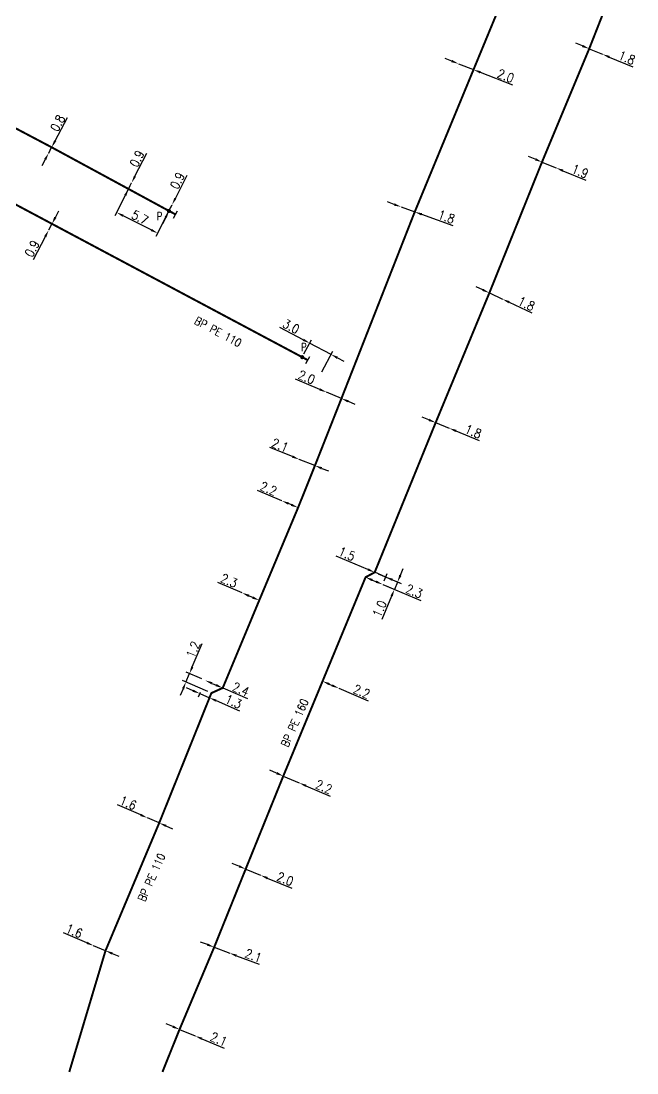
# Model space of a CAD drawing. Header units: millimetres. Extents: x 184998 to 186003, y 126995 to 128002.
# Drawn here: x 185534.4 to 185610.7, y 126999.9 to 127130.2 of the extents above; entities that cross this region are included whole.
import ezdxf
from ezdxf.enums import TextEntityAlignment as Align

# ---------------------------------------------------------------- set-up
doc = ezdxf.new("R2010")
doc.units = ezdxf.units.MM
doc.header["$PDMODE"] = 34
doc.linetypes.add('L_25_PE', pattern=[2000, 1000, 1000])
doc.layers.get('0').update_dxf_attribs({"linetype": 'CONTINUOUS'})
doc.layers.get('DEFPOINTS').update_dxf_attribs({"linetype": 'CONTINUOUS'})
for name, color, linetype in [('L_150', 1, 'CONTINUOUS'), ('L_300', 7, 'CONTINUOUS'), ('L_340', 7, 'CONTINUOUS')]:
    doc.layers.add(name, color=color, linetype=linetype)
doc.styles.add('G_ROMANS', font='ROMANS.SHX', dxfattribs={"width": 0.75})
doc.styles.get("Standard").update_dxf_attribs({"font": 'romans.shx', "width": 0.85})
doc.dimstyles.get("Standard").update_dxf_attribs({"dimtxt": 1.5, "dimasz": 1.2, "dimexe": 0.625, "dimexo": 0.625, "dimgap": 0.25, "dimtad": 1, "dimdec": 1, "dimzin": 0, "dimdsep": 46, "dimtxsty": 'Standard', "dimcen": -0.5, "dimadec": 0, "dimazin": 0, "dimtfac": 1, "dimtdec": 1, "dimtmove": 0, "dimatfit": 3, "dimfxl": 0, "dimtolj": 1, "dimtzin": 0, "dimarcsym": 0})

# ---------------------------------------------------------------- blocks, each defined once
blk = doc.blocks.new('*D56')
at = {"layer": 'DEFPOINTS', "color": 0, "linetype": 'Continuous', "transparency": 16777216}
for p in [(185588.56, 127124.87), (185588.56, 127124.87), (185590.42, 127124.14)]:
    blk.add_point(p, dxfattribs=at)
at = {"layer": 'L_150', "color": 0, "linetype": 'Continuous', "lineweight": -2, "transparency": 16777216}
for p, q in [((185587.73, 127125.2), (185586.89, 127125.53)), ((185588.56, 127124.87), (185590.42, 127124.14)), ((185588.39, 127124.43), (185588.39, 127124.43)), ((185590.25, 127123.7), (185590.25, 127123.7)), ((185591.26, 127123.81), (185595.24, 127122.24))]:
    blk.add_line(p, q, dxfattribs=at)
at = {"layer": 'L_150', "color": 0, "linetype": 'Continuous', "transparency": 16777216}
for points in [[(185587.78, 127125.34), (185587.67, 127125.06), (185588.56, 127124.87)], [(185591.32, 127123.95), (185591.21, 127123.67), (185590.42, 127124.14)]]:
    blk.add_solid(points, dxfattribs=at)
at = {"layer": 'L_150', "color": 0, "linetype": 'Continuous', "transparency": 16777216, "insert": (185594.41, 127123.37), "char_height": 1.125, "attachment_point": 5, "rotation": 338.4739}
blk.add_mtext('\\A1;2.0', dxfattribs=at)
blk = doc.blocks.new('*D57')
at = {"layer": 'DEFPOINTS', "color": 0, "linetype": 'Continuous', "transparency": 16777216}
for p in [(185581.45, 127107.14), (185581.45, 127107.14), (185583.14, 127106.52)]:
    blk.add_point(p, dxfattribs=at)
at = {"layer": 'L_150', "color": 0, "linetype": 'Continuous', "lineweight": -2, "transparency": 16777216}
for p, q in [((185580.6, 127107.44), (185579.75, 127107.75)), ((185581.45, 127107.14), (185583.14, 127106.52)), ((185583.99, 127106.22), (185587.86, 127104.82))]:
    blk.add_line(p, q, dxfattribs=at)
at = {"layer": 'L_150', "color": 0, "linetype": 'Continuous', "transparency": 16777216}
for points in [[(185580.65, 127107.58), (185580.55, 127107.3), (185581.45, 127107.14)], [(185584.04, 127106.36), (185583.94, 127106.08), (185583.14, 127106.52)]]:
    blk.add_solid(points, dxfattribs=at)
at = {"layer": 'L_150', "color": 0, "linetype": 'Continuous', "transparency": 16777216, "insert": (185587.06, 127105.91), "char_height": 1.125, "attachment_point": 5, "rotation": 340.1154}
blk.add_mtext('\\A1;1.8', dxfattribs=at)
blk = doc.blocks.new('*D58')
at = {"layer": 'DEFPOINTS', "color": 0, "linetype": 'Continuous', "transparency": 16777216}
for p in [(185572.22, 127084.18), (185572.22, 127084.18), (185574.06, 127083.41)]:
    blk.add_point(p, dxfattribs=at)
at = {"layer": 'L_150', "color": 0, "linetype": 'Continuous', "lineweight": -2, "transparency": 16777216}
for p, q in [((185571.39, 127084.53), (185568.37, 127085.81)), ((185574.06, 127083.41), (185572.22, 127084.18)), ((185574.89, 127083.06), (185575.72, 127082.71))]:
    blk.add_line(p, q, dxfattribs=at)
at = {"layer": 'L_150', "color": 0, "linetype": 'Continuous', "transparency": 16777216}
for points in [[(185571.44, 127084.67), (185571.33, 127084.4), (185572.22, 127084.18)], [(185574.95, 127083.2), (185574.83, 127082.92), (185574.06, 127083.41)]]:
    blk.add_solid(points, dxfattribs=at)
at = {"layer": 'L_150', "color": 0, "linetype": 'Continuous', "transparency": 16777216, "insert": (185569.75, 127086.04), "char_height": 1.125, "attachment_point": 5, "rotation": 337.16}
blk.add_mtext('\\A1;2.0', dxfattribs=at)
blk = doc.blocks.new('*D59')
at = {"layer": 'DEFPOINTS', "color": 0, "linetype": 'Continuous', "transparency": 16777216}
for p in [(185568.83, 127075.87), (185568.83, 127075.87), (185570.78, 127075.1)]:
    blk.add_point(p, dxfattribs=at)
at = {"layer": 'L_150', "color": 0, "linetype": 'Continuous', "lineweight": -2, "transparency": 16777216}
for p, q in [((185568, 127076.21), (185565.2, 127077.32)), ((185570.78, 127075.1), (185568.83, 127075.87)), ((185571.62, 127074.76), (185572.46, 127074.43))]:
    blk.add_line(p, q, dxfattribs=at)
at = {"layer": 'L_150', "color": 0, "linetype": 'Continuous', "transparency": 16777216}
for points in [[(185568.05, 127076.35), (185567.94, 127076.07), (185568.83, 127075.87)], [(185571.68, 127074.9), (185571.56, 127074.62), (185570.78, 127075.1)]]:
    blk.add_solid(points, dxfattribs=at)
at = {"layer": 'L_150', "color": 0, "linetype": 'Continuous', "transparency": 16777216, "insert": (185566.46, 127077.62), "char_height": 1.125, "attachment_point": 5, "rotation": 338.2988}
blk.add_mtext('\\A1;2.1', dxfattribs=at)
blk = doc.blocks.new('*D60')
at = {"layer": 'DEFPOINTS', "color": 0, "linetype": 'Continuous', "transparency": 16777216}
for p in [(185557.2, 127048.49), (185557.2, 127048.49), (185559.36, 127047.56)]:
    blk.add_point(p, dxfattribs=at)
at = {"layer": 'L_150', "color": 0, "linetype": 'Continuous', "lineweight": -2, "transparency": 16777216}
for p, q in [((185558.03, 127048.13), (185558.53, 127047.91)), ((185559.36, 127047.56), (185562.41, 127046.24))]:
    blk.add_line(p, q, dxfattribs=at)
at = {"layer": 'L_150', "color": 0, "linetype": 'Continuous', "transparency": 16777216}
for points in [[(185558.09, 127048.27), (185557.97, 127047.99), (185557.2, 127048.49)], [(185558.59, 127048.05), (185558.47, 127047.77), (185559.36, 127047.56)]]:
    blk.add_solid(points, dxfattribs=at)
at = {"layer": 'L_150', "color": 0, "linetype": 'Continuous', "transparency": 16777216, "insert": (185561.6, 127047.4), "char_height": 1.125, "attachment_point": 5, "rotation": 336.6096}
blk.add_mtext('\\A1;2.4', dxfattribs=at)
blk = doc.blocks.new('*D61')
at = {"layer": 'DEFPOINTS', "color": 0, "linetype": 'Continuous', "transparency": 16777216}
for p in [(185556.52, 127046.86), (185556.76, 127047.44), (185557.95, 127046.92)]:
    blk.add_point(p, dxfattribs=at)
at = {"layer": 'L_150', "color": 0, "linetype": 'Continuous', "lineweight": -2, "transparency": 16777216}
for p, q in [((185555.69, 127047.22), (185554.86, 127047.57)), ((185556.58, 127047.01), (185556.33, 127046.43)), ((185556.52, 127046.86), (185557.71, 127046.34)), ((185557.77, 127046.49), (185557.53, 127045.91)), ((185558.53, 127045.99), (185561.42, 127044.74))]:
    blk.add_line(p, q, dxfattribs=at)
at = {"layer": 'L_150', "color": 0, "linetype": 'Continuous', "transparency": 16777216}
for points in [[(185555.75, 127047.35), (185555.63, 127047.08), (185556.52, 127046.86)], [(185558.59, 127046.12), (185558.48, 127045.85), (185557.71, 127046.34)]]:
    blk.add_solid(points, dxfattribs=at)
at = {"layer": 'L_150', "color": 0, "linetype": 'Continuous', "transparency": 16777216, "insert": (185560.69, 127045.87), "char_height": 1.125, "attachment_point": 5, "rotation": 336.6096}
blk.add_mtext('\\A1;1.3', dxfattribs=at)
blk = doc.blocks.new('*D62')
at = {"layer": 'DEFPOINTS', "color": 0, "linetype": 'Continuous', "transparency": 16777216}
for p in [(185550.02, 127031.47), (185550.02, 127031.47), (185551.49, 127030.84)]:
    blk.add_point(p, dxfattribs=at)
at = {"layer": 'L_150', "color": 0, "linetype": 'Continuous', "lineweight": -2, "transparency": 16777216}
for p, q in [((185549.2, 127031.83), (185546.31, 127033.07)), ((185551.49, 127030.84), (185550.02, 127031.47)), ((185552.32, 127030.49), (185553.15, 127030.13))]:
    blk.add_line(p, q, dxfattribs=at)
at = {"layer": 'L_150', "color": 0, "linetype": 'Continuous', "transparency": 16777216}
for points in [[(185549.26, 127031.97), (185549.14, 127031.69), (185550.02, 127031.47)], [(185552.38, 127030.62), (185552.26, 127030.35), (185551.49, 127030.84)]]:
    blk.add_solid(points, dxfattribs=at)
at = {"layer": 'L_150', "color": 0, "linetype": 'Continuous', "transparency": 16777216, "insert": (185547.64, 127033.32), "char_height": 1.125, "attachment_point": 5, "rotation": 336.7204}
blk.add_mtext('\\A1;1.6', dxfattribs=at)
blk = doc.blocks.new('*D63')
at = {"layer": 'DEFPOINTS', "color": 0, "linetype": 'Continuous', "transparency": 16777216}
for p in [(185543.36, 127015.64), (185543.36, 127015.64), (185544.84, 127015.02)]:
    blk.add_point(p, dxfattribs=at)
at = {"layer": 'L_150', "color": 0, "linetype": 'Continuous', "lineweight": -2, "transparency": 16777216}
for p, q in [((185542.54, 127015.99), (185539.64, 127017.21)), ((185544.84, 127015.02), (185543.36, 127015.64)), ((185545.67, 127014.67), (185546.5, 127014.32))]:
    blk.add_line(p, q, dxfattribs=at)
at = {"layer": 'L_150', "color": 0, "linetype": 'Continuous', "transparency": 16777216}
for points in [[(185542.59, 127016.13), (185542.48, 127015.85), (185543.36, 127015.64)], [(185545.73, 127014.81), (185545.61, 127014.53), (185544.84, 127015.02)]]:
    blk.add_solid(points, dxfattribs=at)
at = {"layer": 'L_150', "color": 0, "linetype": 'Continuous', "transparency": 16777216, "insert": (185540.96, 127017.46), "char_height": 1.125, "attachment_point": 5, "rotation": 337.1965}
blk.add_mtext('\\A1;1.6', dxfattribs=at)
blk = doc.blocks.new('*D88')
at = {"layer": 'DEFPOINTS', "color": 0, "linetype": 'Continuous', "transparency": 16777216}
for p in [(185604.75, 127126.73), (185606.41, 127126.04), (185606.41, 127126.04)]:
    blk.add_point(p, dxfattribs=at)
at = {"layer": 'L_150', "color": 0, "linetype": 'Continuous', "lineweight": -2, "transparency": 16777216}
for p, q in [((185603.91, 127127.07), (185603.08, 127127.41)), ((185604.75, 127126.73), (185606.41, 127126.04)), ((185607.24, 127125.7), (185610.15, 127124.5))]:
    blk.add_line(p, q, dxfattribs=at)
at = {"layer": 'L_150', "color": 0, "linetype": 'Continuous', "transparency": 16777216}
for points in [[(185603.97, 127127.21), (185603.86, 127126.93), (185604.75, 127126.73)], [(185607.3, 127125.84), (185607.19, 127125.56), (185606.41, 127126.04)]]:
    blk.add_solid(points, dxfattribs=at)
at = {"layer": 'L_150', "color": 0, "linetype": 'Continuous', "transparency": 16777216, "insert": (185609.4, 127125.62), "char_height": 1.125, "attachment_point": 5, "rotation": 337.6252}
blk.add_mtext('\\A1;1.8', dxfattribs=at)
blk = doc.blocks.new('*D89')
at = {"layer": 'DEFPOINTS', "color": 0, "linetype": 'Continuous', "transparency": 16777216}
for p in [(185598.9, 127112.69), (185600.66, 127111.97), (185600.66, 127111.97)]:
    blk.add_point(p, dxfattribs=at)
at = {"layer": 'L_150', "color": 0, "linetype": 'Continuous', "lineweight": -2, "transparency": 16777216}
for p, q in [((185598.07, 127113.04), (185597.24, 127113.38)), ((185598.9, 127112.69), (185600.66, 127111.97)), ((185601.49, 127111.62), (185604.35, 127110.44))]:
    blk.add_line(p, q, dxfattribs=at)
at = {"layer": 'L_150', "color": 0, "linetype": 'Continuous', "transparency": 16777216}
for points in [[(185598.13, 127113.18), (185598.02, 127112.9), (185598.9, 127112.69)], [(185601.55, 127111.76), (185601.43, 127111.48), (185600.66, 127111.97)]]:
    blk.add_solid(points, dxfattribs=at)
at = {"layer": 'L_150', "color": 0, "linetype": 'Continuous', "transparency": 16777216, "insert": (185603.62, 127111.55), "char_height": 1.125, "attachment_point": 5, "rotation": 337.4974}
blk.add_mtext('\\A1;1.9', dxfattribs=at)
blk = doc.blocks.new('*D90')
at = {"layer": 'DEFPOINTS', "color": 0, "linetype": 'Continuous', "transparency": 16777216}
for p in [(185592.38, 127096.48), (185594.01, 127095.72), (185594.01, 127095.72)]:
    blk.add_point(p, dxfattribs=at)
at = {"layer": 'L_150', "color": 0, "linetype": 'Continuous', "lineweight": -2, "transparency": 16777216}
for p, q in [((185591.56, 127096.87), (185590.75, 127097.25)), ((185592.38, 127096.48), (185594.01, 127095.72)), ((185594.82, 127095.33), (185597.66, 127094))]:
    blk.add_line(p, q, dxfattribs=at)
at = {"layer": 'L_150', "color": 0, "linetype": 'Continuous', "transparency": 16777216}
for points in [[(185591.63, 127097), (185591.5, 127096.73), (185592.38, 127096.48)], [(185594.88, 127095.47), (185594.76, 127095.2), (185594.01, 127095.72)]]:
    blk.add_solid(points, dxfattribs=at)
at = {"layer": 'L_150', "color": 0, "linetype": 'Continuous', "transparency": 16777216, "insert": (185596.97, 127095.15), "char_height": 1.125, "attachment_point": 5, "rotation": 334.8282}
blk.add_mtext('\\A1;1.8', dxfattribs=at)
blk = doc.blocks.new('*D91')
at = {"layer": 'DEFPOINTS', "color": 0, "linetype": 'Continuous', "transparency": 16777216}
for p in [(185585.73, 127080.42), (185587.4, 127079.74), (185587.4, 127079.74)]:
    blk.add_point(p, dxfattribs=at)
at = {"layer": 'L_150', "color": 0, "linetype": 'Continuous', "lineweight": -2, "transparency": 16777216}
for p, q in [((185584.9, 127080.76), (185584.07, 127081.1)), ((185585.73, 127080.42), (185587.4, 127079.74)), ((185588.23, 127079.4), (185591.14, 127078.2))]:
    blk.add_line(p, q, dxfattribs=at)
at = {"layer": 'L_150', "color": 0, "linetype": 'Continuous', "transparency": 16777216}
for points in [[(185584.96, 127080.9), (185584.84, 127080.62), (185585.73, 127080.42)], [(185588.29, 127079.53), (185588.17, 127079.26), (185587.4, 127079.74)]]:
    blk.add_solid(points, dxfattribs=at)
at = {"layer": 'L_150', "color": 0, "linetype": 'Continuous', "transparency": 16777216, "insert": (185590.39, 127079.32), "char_height": 1.125, "attachment_point": 5, "rotation": 337.7175}
blk.add_mtext('\\A1;1.8', dxfattribs=at)
blk = doc.blocks.new('*D92')
at = {"layer": 'DEFPOINTS', "color": 0, "linetype": 'Continuous', "transparency": 16777216}
for p in [(185577.05, 127061.27), (185579.17, 127060.38), (185579.17, 127060.38)]:
    blk.add_point(p, dxfattribs=at)
at = {"layer": 'L_150', "color": 0, "linetype": 'Continuous', "lineweight": -2, "transparency": 16777216}
for p, q in [((185577.88, 127060.92), (185578.34, 127060.73)), ((185579.17, 127060.38), (185583.88, 127058.38))]:
    blk.add_line(p, q, dxfattribs=at)
at = {"layer": 'L_150', "color": 0, "linetype": 'Continuous', "transparency": 16777216}
for points in [[(185577.94, 127061.06), (185577.82, 127060.78), (185577.05, 127061.27)], [(185578.4, 127060.87), (185578.28, 127060.59), (185579.17, 127060.38)]]:
    blk.add_solid(points, dxfattribs=at)
at = {"layer": 'L_150', "color": 0, "linetype": 'Continuous', "transparency": 16777216, "insert": (185583.08, 127059.54), "char_height": 1.125, "attachment_point": 5, "rotation": 337.058}
blk.add_mtext('\\A1;2.3', dxfattribs=at)
blk = doc.blocks.new('*D93')
at = {"layer": 'DEFPOINTS', "color": 0, "linetype": 'Continuous', "transparency": 16777216}
for p in [(185571.72, 127048.39), (185573.74, 127047.52), (185573.74, 127047.52)]:
    blk.add_point(p, dxfattribs=at)
at = {"layer": 'L_150', "color": 0, "linetype": 'Continuous', "lineweight": -2, "transparency": 16777216}
for p, q in [((185572.55, 127048.03), (185572.91, 127047.88)), ((185573.74, 127047.52), (185577.36, 127045.96))]:
    blk.add_line(p, q, dxfattribs=at)
at = {"layer": 'L_150', "color": 0, "linetype": 'Continuous', "transparency": 16777216}
for points in [[(185572.61, 127048.17), (185572.49, 127047.9), (185571.72, 127048.39)], [(185572.97, 127048.01), (185572.85, 127047.74), (185573.74, 127047.52)]]:
    blk.add_solid(points, dxfattribs=at)
at = {"layer": 'L_150', "color": 0, "linetype": 'Continuous', "transparency": 16777216, "insert": (185576.57, 127047.12), "char_height": 1.125, "attachment_point": 5, "rotation": 336.6759}
blk.add_mtext('\\A1;2.2', dxfattribs=at)
blk = doc.blocks.new('*D94')
at = {"layer": 'DEFPOINTS', "color": 0, "linetype": 'Continuous', "transparency": 16777216}
for p in [(185566.86, 127036.65), (185568.83, 127035.8), (185568.83, 127035.8)]:
    blk.add_point(p, dxfattribs=at)
at = {"layer": 'L_150', "color": 0, "linetype": 'Continuous', "lineweight": -2, "transparency": 16777216}
for p, q in [((185566.03, 127037.01), (185565.21, 127037.36)), ((185566.86, 127036.65), (185568.83, 127035.8)), ((185569.66, 127035.45), (185572.67, 127034.15))]:
    blk.add_line(p, q, dxfattribs=at)
at = {"layer": 'L_150', "color": 0, "linetype": 'Continuous', "transparency": 16777216}
for points in [[(185566.09, 127037.15), (185565.97, 127036.87), (185566.86, 127036.65)], [(185569.72, 127035.58), (185569.6, 127035.31), (185568.83, 127035.8)]]:
    blk.add_solid(points, dxfattribs=at)
at = {"layer": 'L_150', "color": 0, "linetype": 'Continuous', "transparency": 16777216, "insert": (185571.88, 127035.31), "char_height": 1.125, "attachment_point": 5, "rotation": 336.6946}
blk.add_mtext('\\A1;2.2', dxfattribs=at)
blk = doc.blocks.new('*D95')
at = {"layer": 'DEFPOINTS', "color": 0, "linetype": 'Continuous', "transparency": 16777216}
for p in [(185562.2, 127025.13), (185564.05, 127024.36), (185564.05, 127024.36)]:
    blk.add_point(p, dxfattribs=at)
at = {"layer": 'L_150', "color": 0, "linetype": 'Continuous', "lineweight": -2, "transparency": 16777216}
for p, q in [((185561.37, 127025.47), (185560.54, 127025.82)), ((185562.2, 127025.13), (185564.05, 127024.36)), ((185564.88, 127024.01), (185567.9, 127022.75))]:
    blk.add_line(p, q, dxfattribs=at)
at = {"layer": 'L_150', "color": 0, "linetype": 'Continuous', "transparency": 16777216}
for points in [[(185561.43, 127025.61), (185561.31, 127025.34), (185562.2, 127025.13)], [(185564.94, 127024.15), (185564.82, 127023.87), (185564.05, 127024.36)]]:
    blk.add_solid(points, dxfattribs=at)
at = {"layer": 'L_150', "color": 0, "linetype": 'Continuous', "transparency": 16777216, "insert": (185567.09, 127023.9), "char_height": 1.125, "attachment_point": 5, "rotation": 337.3526}
blk.add_mtext('\\A1;2.0', dxfattribs=at)
blk = doc.blocks.new('*D96')
at = {"layer": 'DEFPOINTS', "color": 0, "linetype": 'Continuous', "transparency": 16777216}
for p in [(185558.3, 127015.45), (185560.22, 127014.72), (185560.22, 127014.72)]:
    blk.add_point(p, dxfattribs=at)
at = {"layer": 'L_150', "color": 0, "linetype": 'Continuous', "lineweight": -2, "transparency": 16777216}
for p, q in [((185557.46, 127015.77), (185556.62, 127016.09)), ((185558.3, 127015.45), (185560.22, 127014.72)), ((185561.06, 127014.4), (185563.87, 127013.33))]:
    blk.add_line(p, q, dxfattribs=at)
at = {"layer": 'L_150', "color": 0, "linetype": 'Continuous', "transparency": 16777216}
for points in [[(185557.51, 127015.91), (185557.41, 127015.63), (185558.3, 127015.45)], [(185561.11, 127014.54), (185561, 127014.26), (185560.22, 127014.72)]]:
    blk.add_solid(points, dxfattribs=at)
at = {"layer": 'L_150', "color": 0, "linetype": 'Continuous', "transparency": 16777216, "insert": (185563.15, 127014.41), "char_height": 1.125, "attachment_point": 5, "rotation": 339.1638}
blk.add_mtext('\\A1;2.1', dxfattribs=at)
blk = doc.blocks.new('*D97')
at = {"layer": 'DEFPOINTS', "color": 0, "linetype": 'Continuous', "transparency": 16777216}
for p in [(185554.01, 127005.27), (185555.94, 127004.46), (185555.94, 127004.46)]:
    blk.add_point(p, dxfattribs=at)
at = {"layer": 'L_150', "color": 0, "linetype": 'Continuous', "lineweight": -2, "transparency": 16777216}
for p, q in [((185553.17, 127005.61), (185552.34, 127005.96)), ((185554.01, 127005.27), (185555.94, 127004.46)), ((185556.77, 127004.11), (185559.55, 127002.96))]:
    blk.add_line(p, q, dxfattribs=at)
at = {"layer": 'L_150', "color": 0, "linetype": 'Continuous', "transparency": 16777216}
for points in [[(185553.23, 127005.75), (185553.12, 127005.47), (185554.01, 127005.27)], [(185556.83, 127004.25), (185556.72, 127003.98), (185555.94, 127004.46)]]:
    blk.add_solid(points, dxfattribs=at)
at = {"layer": 'L_150', "color": 0, "linetype": 'Continuous', "transparency": 16777216, "insert": (185558.87, 127004.06), "char_height": 1.125, "attachment_point": 5, "rotation": 337.3956}
blk.add_mtext('\\A1;2.1', dxfattribs=at)
blk = doc.blocks.new('*D1258')
at = {"layer": 'DEFPOINTS', "color": 0, "linetype": 'Continuous', "transparency": 16777216}
for p in [(185566.67, 127070.74), (185566.67, 127070.74), (185568.69, 127069.89)]:
    blk.add_point(p, dxfattribs=at)
at = {"layer": 'L_150', "color": 0, "linetype": 'Continuous', "lineweight": -2, "transparency": 16777216}
for p, q in [((185566.67, 127070.74), (185563.65, 127072.02)), ((185567.86, 127070.24), (185567.5, 127070.39))]:
    blk.add_line(p, q, dxfattribs=at)
at = {"layer": 'L_150', "color": 0, "linetype": 'Continuous', "transparency": 16777216}
for points in [[(185567.55, 127070.53), (185567.44, 127070.26), (185566.67, 127070.74)], [(185567.92, 127070.38), (185567.81, 127070.1), (185568.69, 127069.89)]]:
    blk.add_solid(points, dxfattribs=at)
at = {"layer": 'L_150', "color": 0, "linetype": 'Continuous', "transparency": 16777216, "insert": (185565.03, 127072.25), "char_height": 1.125, "attachment_point": 5, "rotation": 337.1054}
blk.add_mtext('\\A1;2.2', dxfattribs=at)
blk = doc.blocks.new('*D1259')
at = {"layer": 'DEFPOINTS', "color": 0, "linetype": 'Continuous', "transparency": 16777216}
for p in [(185561.77, 127059.33), (185561.77, 127059.33), (185563.88, 127058.41)]:
    blk.add_point(p, dxfattribs=at)
at = {"layer": 'L_150', "color": 0, "linetype": 'Continuous', "lineweight": -2, "transparency": 16777216}
for p, q in [((185561.77, 127059.33), (185558.76, 127060.63)), ((185563.05, 127058.77), (185562.59, 127058.97))]:
    blk.add_line(p, q, dxfattribs=at)
at = {"layer": 'L_150', "color": 0, "linetype": 'Continuous', "transparency": 16777216}
for points in [[(185562.65, 127059.11), (185562.53, 127058.83), (185561.77, 127059.33)], [(185563.11, 127058.91), (185562.99, 127058.63), (185563.88, 127058.41)]]:
    blk.add_solid(points, dxfattribs=at)
at = {"layer": 'L_150', "color": 0, "linetype": 'Continuous', "transparency": 16777216, "insert": (185560.15, 127060.85), "char_height": 1.125, "attachment_point": 5, "rotation": 336.5448}
blk.add_mtext('\\A1;2.3', dxfattribs=at)
blk = doc.blocks.new('*D1260')
at = {"layer": 'DEFPOINTS', "color": 0, "linetype": 'Continuous', "transparency": 16777216}
for p in [(185555.24, 127049.34), (185557.2, 127048.49), (185557.95, 127046.92)]:
    blk.add_point(p, dxfattribs=at)
at = {"layer": 'L_150', "color": 0, "linetype": 'Continuous', "lineweight": -2, "transparency": 16777216}
for p, q in [((185555.59, 127050.17), (185556.81, 127053.06)), ((185554.8, 127048.29), (185555.24, 127049.34)), ((185556.77, 127048.67), (185554.81, 127049.52)), ((185557.52, 127047.11), (185554.37, 127048.47)), ((185554.45, 127047.46), (185554.1, 127046.63))]:
    blk.add_line(p, q, dxfattribs=at)
at = {"layer": 'L_150', "color": 0, "linetype": 'Continuous', "transparency": 16777216}
for points in [[(185555.45, 127050.22), (185555.73, 127050.11), (185555.24, 127049.34)], [(185554.31, 127047.52), (185554.59, 127047.4), (185554.8, 127048.29)]]:
    blk.add_solid(points, dxfattribs=at)
at = {"layer": 'L_150', "color": 0, "linetype": 'Continuous', "transparency": 16777216, "insert": (185555.68, 127052.32), "char_height": 1.125, "attachment_point": 5, "rotation": 67.1571}
blk.add_mtext('\\A1;1.2', dxfattribs=at)
blk = doc.blocks.new('*D1261')
at = {"layer": 'DEFPOINTS', "color": 0, "linetype": 'Continuous', "transparency": 16777216}
for p in [(185578.18, 127061.88), (185579.56, 127061.3), (185579.17, 127060.38)]:
    blk.add_point(p, dxfattribs=at)
at = {"layer": 'L_150', "color": 0, "linetype": 'Continuous', "lineweight": -2, "transparency": 16777216}
for p, q in [((185577.35, 127062.23), (185573.41, 127063.9)), ((185579.56, 127061.3), (185578.18, 127061.88)), ((185579.35, 127060.81), (185579.74, 127061.73)), ((185580.39, 127060.95), (185581.22, 127060.6))]:
    blk.add_line(p, q, dxfattribs=at)
at = {"layer": 'L_150', "color": 0, "linetype": 'Continuous', "transparency": 16777216}
for points in [[(185577.41, 127062.37), (185577.29, 127062.1), (185578.18, 127061.88)], [(185580.45, 127061.09), (185580.33, 127060.81), (185579.56, 127061.3)]]:
    blk.add_solid(points, dxfattribs=at)
at = {"layer": 'L_150', "color": 0, "linetype": 'Continuous', "transparency": 16777216, "insert": (185574.73, 127064.16), "char_height": 1.125, "attachment_point": 5, "rotation": 337.058}
blk.add_mtext('\\A1;1.5', dxfattribs=at)
blk = doc.blocks.new('*D1262')
at = {"layer": 'DEFPOINTS', "color": 0, "linetype": 'Continuous', "transparency": 16777216}
for p in [(185578.18, 127061.88), (185579.17, 127060.38), (185580.62, 127059.76)]:
    blk.add_point(p, dxfattribs=at)
at = {"layer": 'L_150', "color": 0, "linetype": 'Continuous', "lineweight": -2, "transparency": 16777216}
for p, q in [((185581.36, 127061.51), (185581.71, 127062.34)), ((185578.61, 127061.7), (185581.44, 127060.5)), ((185581.01, 127060.68), (185580.62, 127059.76)), ((185579.6, 127060.19), (185581.05, 127059.58)), ((185580.27, 127058.93), (185579.05, 127056.04))]:
    blk.add_line(p, q, dxfattribs=at)
at = {"layer": 'L_150', "color": 0, "linetype": 'Continuous', "transparency": 16777216}
for points in [[(185581.22, 127061.57), (185581.5, 127061.45), (185581.01, 127060.68)], [(185580.13, 127058.99), (185580.41, 127058.88), (185580.62, 127059.76)]]:
    blk.add_solid(points, dxfattribs=at)
at = {"layer": 'L_150', "color": 0, "linetype": 'Continuous', "transparency": 16777216, "insert": (185578.79, 127057.37), "char_height": 1.125, "attachment_point": 5, "rotation": 67.058}
blk.add_mtext('\\A1;1.0', dxfattribs=at)
blk = doc.blocks.new('*D1302')
at = {"layer": 'DEFPOINTS', "color": 0, "linetype": 'Continuous', "transparency": 16777216}
for p in [(185547.69, 127109.36), (185548.07, 127110.12), (185548.07, 127110.12)]:
    blk.add_point(p, dxfattribs=at)
at = {"layer": 'L_150', "color": 0, "linetype": 'Continuous', "lineweight": -2, "transparency": 16777216}
for p, q in [((185548.48, 127110.93), (185549.94, 127113.81)), ((185547.69, 127109.36), (185548.07, 127110.12)), ((185547.28, 127108.56), (185546.88, 127107.76))]:
    blk.add_line(p, q, dxfattribs=at)
at = {"layer": 'L_150', "color": 0, "linetype": 'Continuous', "transparency": 16777216}
for points in [[(185548.35, 127110.99), (185548.61, 127110.86), (185548.07, 127110.12)], [(185547.15, 127108.63), (185547.42, 127108.49), (185547.69, 127109.36)]]:
    blk.add_solid(points, dxfattribs=at)
at = {"layer": 'L_150', "color": 0, "linetype": 'Continuous', "transparency": 16777216, "insert": (185548.74, 127113.11), "char_height": 1.125, "attachment_point": 5, "rotation": 63.2173}
blk.add_mtext('\\A1;0.9', dxfattribs=at)
blk = doc.blocks.new('*D1303')
at = {"layer": 'DEFPOINTS', "color": 0, "linetype": 'Continuous', "transparency": 16777216}
for p in [(185548.07, 127110.12), (185553.16, 127107.55), (185546.22, 127106.45)]:
    blk.add_point(p, dxfattribs=at)
at = {"layer": 'L_300', "color": 0, "linetype": 'Continuous', "lineweight": -2, "transparency": 16777216}
for p, q in [((185547.86, 127109.7), (185546.01, 127106.03)), ((185552.95, 127107.14), (185551.09, 127103.46)), ((185550.5, 127104.28), (185547.02, 127106.04))]:
    blk.add_line(p, q, dxfattribs=at)
at = {"layer": 'L_300', "color": 0, "linetype": 'Continuous', "transparency": 16777216}
for points in [[(185547.09, 127106.17), (185546.95, 127105.91), (185546.22, 127106.45)], [(185550.57, 127104.42), (185550.44, 127104.15), (185551.31, 127103.88)]]:
    blk.add_solid(points, dxfattribs=at)
at = {"layer": 'L_300', "color": 0, "linetype": 'Continuous', "transparency": 16777216, "insert": (185549.1, 127105.83), "char_height": 1.125, "attachment_point": 5, "rotation": 333.2173}
blk.add_mtext('\\A1;5.7', dxfattribs=at)
blk = doc.blocks.new('*D1304')
at = {"layer": 'DEFPOINTS', "color": 0, "linetype": 'Continuous', "transparency": 16777216}
for p in [(185552.7, 127106.64), (185553.08, 127107.4), (185553.08, 127107.4)]:
    blk.add_point(p, dxfattribs=at)
at = {"layer": 'L_300', "color": 0, "linetype": 'Continuous', "lineweight": -2, "transparency": 16777216}
for p, q in [((185553.49, 127108.2), (185554.95, 127111.09)), ((185552.7, 127106.64), (185553.08, 127107.4)), ((185552.3, 127105.84), (185551.89, 127105.04))]:
    blk.add_line(p, q, dxfattribs=at)
at = {"layer": 'L_300', "color": 0, "linetype": 'Continuous', "transparency": 16777216}
for points in [[(185553.36, 127108.27), (185553.62, 127108.14), (185553.08, 127107.4)], [(185552.16, 127105.91), (185552.43, 127105.77), (185552.7, 127106.64)]]:
    blk.add_solid(points, dxfattribs=at)
at = {"layer": 'L_300', "color": 0, "linetype": 'Continuous', "transparency": 16777216, "insert": (185553.75, 127110.39), "char_height": 1.125, "attachment_point": 5, "rotation": 63.2173}
blk.add_mtext('\\A1;0.9', dxfattribs=at)
blk = doc.blocks.new('*D1305')
at = {"layer": 'DEFPOINTS', "color": 0, "linetype": 'Continuous', "transparency": 16777216}
for p in [(185538.17, 127114.52), (185537.8, 127113.81), (185537.8, 127113.81)]:
    blk.add_point(p, dxfattribs=at)
at = {"layer": 'L_150', "color": 0, "linetype": 'Continuous', "lineweight": -2, "transparency": 16777216}
for p, q in [((185538.6, 127115.31), (185540.14, 127118.21)), ((185537.8, 127113.81), (185538.17, 127114.52)), ((185537.37, 127113.02), (185536.95, 127112.23))]:
    blk.add_line(p, q, dxfattribs=at)
at = {"layer": 'L_150', "color": 0, "linetype": 'Continuous', "transparency": 16777216}
for points in [[(185538.46, 127115.38), (185538.73, 127115.24), (185538.17, 127114.52)], [(185537.24, 127113.09), (185537.5, 127112.95), (185537.8, 127113.81)]]:
    blk.add_solid(points, dxfattribs=at)
at = {"layer": 'L_150', "color": 0, "linetype": 'Continuous', "transparency": 16777216, "insert": (185538.92, 127117.51), "char_height": 1.125, "attachment_point": 5, "rotation": 61.8628}
blk.add_mtext('\\A1;0.8', dxfattribs=at)
blk = doc.blocks.new('L_300_12')
at = {"color": 0, "linetype": 'Continuous', "const_width": 0.248, "flags": 128}
blk.add_lwpolyline([(-0.13, 0, 1), (0.13, 0, 1)], format="xyb", close=True, dxfattribs=at)
at = {"linetype": 'Continuous', "style": 'G_ROMANS', "width": 0.75}
blk.add_attdef('P', text='', height=1, dxfattribs=at).set_placement((0, 1.33), align=Align.MIDDLE_CENTER)
at = {"color": 0, "linetype": 'Continuous', "width": 0.75, "flags": 3}
for tag, p in [('DEF_LEG', (0, -5)), ('DEF_COUP', (0, -7.5)), ('DEF_TYPE', (0, -10))]:
    blk.add_attdef(tag, text='', height=1.2, dxfattribs=at).set_placement(p, align=Align.MIDDLE)
blk = doc.blocks.new('L_340_07')
at = {"color": 0, "linetype": 'Continuous', "const_width": 0.25, "flags": 128}
blk.add_lwpolyline([(0, 0), (0.35, 0)], dxfattribs=at)
at = {"color": 0, "linetype": 'Continuous', "flags": 128}
blk.add_lwpolyline([(0.35, -0.5), (0.35, 0.5)], dxfattribs=at)
at = {"color": 0, "linetype": 'Continuous', "width": 0.75, "flags": 3}
for tag, p in [('DEF_LEG', (0.72, -3.47)), ('DEF_COUP', (0.72, -5.97)), ('DEF_TYPE', (0.72, -8.47))]:
    blk.add_attdef(tag, text='', height=1.2, dxfattribs=at).set_placement(p, align=Align.MIDDLE)
blk = doc.blocks.new('*D1316')
at = {"layer": 'DEFPOINTS', "color": 0, "linetype": 'Continuous', "transparency": 16777216}
for p in [(185538.21, 127105.04), (185537.79, 127104.24), (185537.79, 127104.24)]:
    blk.add_point(p, dxfattribs=at)
at = {"layer": 'L_150', "color": 0, "linetype": 'Continuous', "lineweight": -2, "transparency": 16777216}
for p, q in [((185538.63, 127105.84), (185539.04, 127106.64)), ((185538.21, 127105.04), (185537.79, 127104.24)), ((185537.37, 127103.45), (185535.87, 127100.58))]:
    blk.add_line(p, q, dxfattribs=at)
at = {"layer": 'L_150', "color": 0, "linetype": 'Continuous', "transparency": 16777216}
for points in [[(185538.49, 127105.91), (185538.76, 127105.77), (185538.21, 127105.04)], [(185537.24, 127103.52), (185537.51, 127103.38), (185537.79, 127104.24)]]:
    blk.add_solid(points, dxfattribs=at)
at = {"layer": 'L_150', "color": 0, "linetype": 'Continuous', "transparency": 16777216, "insert": (185535.75, 127101.97), "char_height": 1.125, "attachment_point": 5, "rotation": 62.3307}
blk.add_mtext('\\A1;0.9', dxfattribs=at)
blk = doc.blocks.new('*D1358')
at = {"layer": 'DEFPOINTS', "color": 0, "linetype": 'Continuous', "transparency": 16777216}
for p in [(185569.2, 127088.53), (185572.77, 127088.87), (185571.42, 127086.3)]:
    blk.add_point(p, dxfattribs=at)
at = {"layer": 'L_300', "color": 0, "linetype": 'Continuous', "lineweight": -2, "transparency": 16777216}
for p, q in [((185569.33, 127090.69), (185566.43, 127092.22)), ((185569.42, 127088.95), (185570.34, 127090.68)), ((185572.77, 127088.87), (185570.12, 127090.27)), ((185571.64, 127086.72), (185572.99, 127089.28)), ((185573.57, 127088.45), (185574.37, 127088.03))]:
    blk.add_line(p, q, dxfattribs=at)
at = {"layer": 'L_300', "color": 0, "linetype": 'Continuous', "transparency": 16777216}
for points in [[(185569.4, 127090.82), (185569.26, 127090.55), (185570.12, 127090.27)], [(185573.64, 127088.58), (185573.5, 127088.31), (185572.77, 127088.87)]]:
    blk.add_solid(points, dxfattribs=at)
at = {"layer": 'L_300', "color": 0, "linetype": 'Continuous', "transparency": 16777216, "insert": (185567.83, 127092.33), "char_height": 1.125, "attachment_point": 5, "rotation": 332.1825}
blk.add_mtext('\\A1;3.0', dxfattribs=at)

msp = doc.modelspace()

# ---------------------------------------------------------------- linework, layer by layer
at = {"layer": 'L_150', "linetype": 'L_25_PE', "const_width": 0.25}
for points in [[(185595.83, 127137.22), (185590.42, 127124.14), (185583.14, 127106.52), (185574.06, 127083.41), (185570.78, 127075.1), (185568.69, 127069.89), (185563.88, 127058.41), (185559.36, 127047.56), (185557.95, 127046.92), (185551.49, 127030.84), (185544.84, 127015.02), (185540.35, 127000)], [(185551.89, 127000), (185554.01, 127005.27), (185558.3, 127015.45), (185562.2, 127025.13), (185566.86, 127036.65), (185571.72, 127048.39), (185577.05, 127061.27), (185578.18, 127061.88), (185585.73, 127080.42), (185592.38, 127096.48), (185598.9, 127112.69), (185604.75, 127126.73), (185607.1, 127132.71)], [(185553.21, 127106.37), (185552.7, 127106.64), (185547.69, 127109.36), (185538.17, 127114.52), (185533.72, 127116.87)], [(185529.69, 127109.58), (185538.21, 127105.04), (185569.2, 127088.53), (185569.58, 127088.33)]]:
    msp.add_lwpolyline(points, dxfattribs=at)

# ---------------------------------------------------------------- block references
at = {"layer": 'L_300'}
ref = msp.add_blockref('L_300_12', (185552.7, 127106.64), dxfattribs=dict(at, rotation=119.3842366692509))
ref.add_attrib('P', 'P', dxfattribs={"layer": '0', "linetype": 'Continuous', "height": 1, "style": 'G_ROMANS', "width": 0.75}).set_placement((185551.54, 127105.99), align=Align.MIDDLE_CENTER)
ref = msp.add_blockref('L_300_12', (185569.2, 127088.53), dxfattribs=dict(at, rotation=119.3842366692509))
ref.add_attrib('P', 'P', dxfattribs={"layer": '0', "linetype": 'Continuous', "height": 1, "style": 'G_ROMANS', "width": 0.75}).set_placement((185569.42, 127089.78), align=Align.MIDDLE_CENTER)
at = {"layer": 'L_340', "rotation": 331.4852965441976}
for p in [(185553.21, 127106.37), (185569.58, 127088.33)]:
    msp.add_blockref('L_340_07', p, dxfattribs=at)

# ---------------------------------------------------------------- texts
at = {"layer": 'L_150', "linetype": 'L_25_PE', "char_height": 1, "attachment_point": 5}
for s, insert, rotation in [('BP PE 110', (185558.78, 127091.67), 331.9461), ('BP PE 160', (185568.27, 127043.23), 66), ('BP PE 110', (185550.55, 127024.1), 65.9855)]:
    msp.add_mtext(s, dxfattribs=dict(at, insert=insert, rotation=rotation))

# ---------------------------------------------------------------- dimensions: what is measured, and where the dimension line sits
at = {"layer": 'L_150', "linetype": 'Continuous'}
for base, p1, p2, angle, override, picture, middle, dimtype in [((185606.41, 127126.04), (185604.75, 127126.73), (185606.41, 127126.04), 337.6252, {"dimscale": 0.75}, '*D88', (185609.11, 127124.93), 161), ((185588.56, 127124.87), (185590.42, 127124.14), (185588.56, 127124.87), 158.4739, {"dimscale": 0.75}, '*D56', (185594.13, 127122.67), 161), ((185537.8, 127113.81), (185538.17, 127114.52), (185537.8, 127113.81), 61.8628, {"dimscale": 0.75, "dimatfit": 0}, '*D1305', (185539.58, 127117.16), 160), ((185548.0734, 127110.1232), (185547.6904, 127109.3643), (185548.0734, 127110.1232), 243.2173, {"dimscale": 0.75, "dimlfac": 1, "dimlunit": 2, "dimatfit": 0}, '*D1302', (185549.4102, 127112.7714), 160), ((185600.66, 127111.97), (185598.9, 127112.69), (185600.66, 127111.97), 337.4974, {"dimscale": 0.75}, '*D89', (185603.34, 127110.86), 161), ((185581.45, 127107.14), (185583.14, 127106.52), (185581.45, 127107.14), 160.1154, {"dimscale": 0.75}, '*D57', (185586.8, 127105.2), 161), ((185537.79, 127104.24), (185538.21, 127105.04), (185537.79, 127104.24), 62.3307, {"dimscale": 0.75, "dimlfac": 1, "dimlunit": 2, "dimatfit": 0}, '*D1316', (185536.41, 127101.62), 160), ((185594.01, 127095.72), (185592.38, 127096.48), (185594.01, 127095.72), 334.8282, {"dimscale": 0.75}, '*D90', (185596.65, 127094.47), 161), ((185572.22, 127084.18), (185574.06, 127083.41), (185572.22, 127084.18), 157.16, {"dimscale": 0.75}, '*D58', (185569.46, 127085.34), 161), ((185587.4, 127079.74), (185585.73, 127080.42), (185587.4, 127079.74), 337.7175, {"dimscale": 0.75}, '*D91', (185590.1, 127078.63), 161), ((185568.83, 127075.87), (185570.78, 127075.1), (185568.83, 127075.87), 158.2988, {"dimscale": 0.75}, '*D59', (185566.18, 127076.93), 161), ((185566.67, 127070.74), (185568.69, 127069.89), (185566.67, 127070.74), 337.1054, {"dimscale": 0.75}, '*D1258', (185564.74, 127071.56), 160), ((185579.56, 127061.3), (185578.18, 127061.88), (185579.17, 127060.38), 157.058, {"dimscale": 0.75}, '*D1261', (185574.44, 127063.46), 160), ((185561.77, 127059.33), (185563.88, 127058.41), (185561.77, 127059.33), 336.5448, {"dimscale": 0.75}, '*D1259', (185559.85, 127060.16), 160), ((185580.62, 127059.76), (185578.18, 127061.88), (185579.17, 127060.38), 67.058, {"dimscale": 0.75}, '*D1262', (185579.48, 127057.07), 160), ((185579.17, 127060.38), (185577.05, 127061.27), (185579.17, 127060.38), 337.058, {"dimscale": 0.75}, '*D92', (185582.79, 127058.85), 161), ((185555.24, 127049.34), (185557.95, 127046.92), (185557.2, 127048.49), 247.1571, {"dimscale": 0.75}, '*D1260', (185556.37, 127052.03), 160), ((185557.2, 127048.49), (185559.36, 127047.56), (185557.2, 127048.49), 156.6096, {"dimscale": 0.75}, '*D60', (185561.3, 127046.72), 161), ((185573.74, 127047.52), (185571.72, 127048.39), (185573.74, 127047.52), 336.6759, {"dimscale": 0.75}, '*D93', (185576.27, 127046.43), 161), ((185556.52, 127046.86), (185557.95, 127046.92), (185556.76, 127047.44), 156.6096, {"dimscale": 0.75}, '*D61', (185560.39, 127045.18), 161), ((185568.835, 127035.802), (185566.8604, 127036.6526), (185568.835, 127035.802), 336.6946, {"dimscale": 0.75}, '*D94', (185571.5804, 127034.6193), 161), ((185550.02, 127031.47), (185551.49, 127030.84), (185550.02, 127031.47), 156.7204, {"dimscale": 0.75}, '*D62', (185547.34, 127032.63), 161), ((185564.05, 127024.36), (185562.2, 127025.13), (185564.05, 127024.36), 337.3526, {"dimscale": 0.75}, '*D95', (185566.81, 127023.21), 161), ((185543.36, 127015.64), (185544.84, 127015.02), (185543.36, 127015.64), 157.1965, {"dimscale": 0.75}, '*D63', (185540.67, 127016.77), 161), ((185560.22, 127014.72), (185558.3, 127015.45), (185560.22, 127014.72), 339.1638, {"dimscale": 0.75}, '*D96', (185562.88, 127013.71), 161), ((185555.94, 127004.46), (185554.01, 127005.27), (185555.94, 127004.46), 337.3956, {"dimscale": 0.75}, '*D97', (185558.58, 127003.36), 161)]:
    dim = msp.add_linear_dim(base=base, p1=p1, p2=p2, angle=angle, dimstyle='Standard', override=override, dxfattribs=at)
    dim.commit()
    dim.dimension.update_dxf_attribs({"geometry": picture, "text_midpoint": middle, "dimtype": dimtype})
at = {"layer": 'L_300', "linetype": 'Continuous'}
for base, p1, p2, angle, override, picture, middle in [((185553.08, 127107.4), (185552.7, 127106.64), (185553.08, 127107.4), 243.2173, {"dimscale": 0.75, "dimlfac": 1, "dimlunit": 2, "dimatfit": 0}, '*D1304', (185554.42, 127110.05)), ((185546.22, 127106.45), (185553.16, 127107.55), (185548.07, 127110.12), 333.2173, {"dimscale": 0.75, "dimatfit": 0}, '*D1303', (185548.76, 127105.16)), ((185572.77, 127088.87), (185569.2, 127088.53), (185571.42, 127086.3), 152.1825, {"dimscale": 0.75, "dimatfit": 0}, '*D1358', (185567.48, 127091.66))]:
    dim = msp.add_linear_dim(base=base, p1=p1, p2=p2, angle=angle, dimstyle='Standard', override=override, dxfattribs=at)
    dim.commit()
    dim.dimension.update_dxf_attribs({"geometry": picture, "text_midpoint": middle, "dimtype": 160})

doc.saveas('drawing.dxf')
